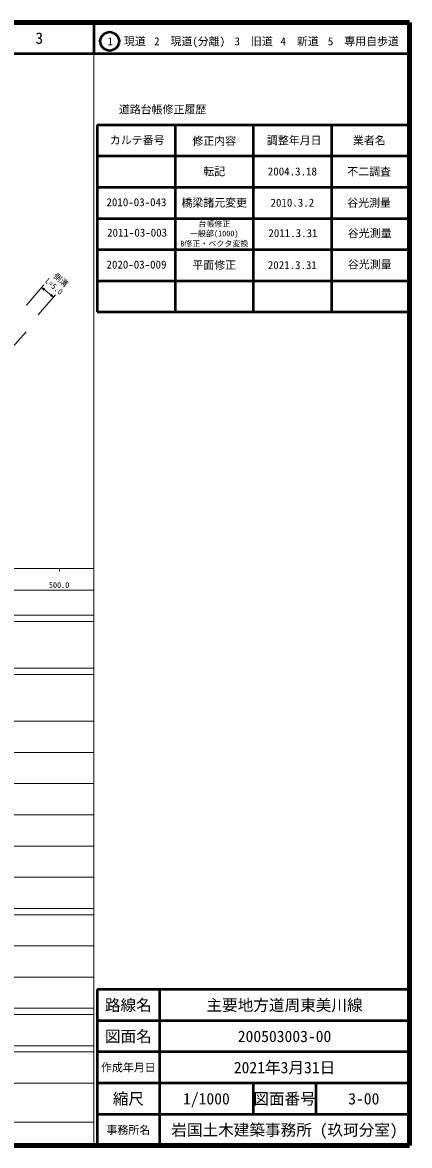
# Model space of a CAD drawing. Units: millimetres, scale not verified. Extents: x 40000 to 680000, y 20000 to 380000.
# Drawn here: x 556129 to 680000, y 20000 to 380000 of the extents above; entities that cross this region are included whole.
import ezdxf
from ezdxf.enums import TextEntityAlignment as Align

# ---------------------------------------------------------------- set-up
doc = ezdxf.new("R2010")
doc.units = ezdxf.units.MM
doc.header["$LTSCALE"] = 1000
doc.linetypes.add('CHAIN', pattern=[18.5, 12, -1.5, 3.5, -1.5])
for name, color, linetype, lineweight in [('M-BMK', 2, 'CHAIN', 13), ('M-STR-HTXT', 7, 'Continuous', 13), ('M-TTL', 2, 'Continuous', 140), ('M-TTL-BAND', 7, 'Continuous', 13), ('M-TTL-FRAM', 2, 'Continuous', 50), ('M-TTL-LINE', 7, 'Continuous', 50)]:
    doc.layers.add(name, color=color, linetype=linetype, lineweight=lineweight)
doc.layers.add('M-TTL-TXT', color=7, linetype='Continuous')
doc.styles.add('ＭＳ ゴシック', font='')
doc.styles.get('ＭＳ ゴシック').set_extended_font_data('MS Gothic')

msp = doc.modelspace()

# ---------------------------------------------------------------- linework, layer by layer
at = {"layer": 'M-BMK'}
msp.add_line((539590, 261148), (557332, 280863), dxfattribs=at)
at = {"layer": 'M-STR-HTXT'}
for p, q in [((557448, 289416), (562955, 295853)), ((566659, 292685), (561152, 286247)), ((562305, 295093), (566009, 291925)), ((562305, 295093), (563247, 294656)), ((562883, 294231), (562305, 295093)), ((562517, 294911), (563164, 294621)), ((562904, 294317), (562517, 294911)), ((562639, 294807), (563082, 294587)), ((562926, 294404), (562639, 294807)), ((562821, 294651), (562999, 294552)), ((562947, 294491), (562821, 294651)), ((563247, 294656), (562883, 294231)), ((563164, 294621), (562904, 294317)), ((563082, 294587), (562926, 294404)), ((562999, 294552), (562947, 294491)), ((565067, 292362), (565431, 292787)), ((566009, 291925), (565067, 292362)), ((565150, 292397), (565410, 292701)), ((565796, 292107), (565150, 292397)), ((565232, 292431), (565388, 292614)), ((565675, 292211), (565232, 292431)), ((565314, 292466), (565366, 292527)), ((565492, 292367), (565314, 292466)), ((565366, 292527), (565492, 292367)), ((565388, 292614), (565675, 292211)), ((565410, 292701), (565796, 292107)), ((565431, 292787), (566009, 291925))]:
    msp.add_line(p, q, dxfattribs=at)
at = {"layer": 'M-TTL'}
for p, q in [((680000, 380000), (40000, 380000)), ((680000, 20000), (680000, 380000)), ((40000, 20000), (680000, 20000))]:
    msp.add_line(p, q, dxfattribs=at)
at = {"layer": 'M-TTL-BAND'}
for p, q in [((579000, 20000), (579000, 370000)), ((40000, 205000), (579000, 205000)), ((568000, 205000), (568000, 204000)), ((69000, 198000), (579000, 198000)), ((40000, 190000), (579000, 190000)), ((40000, 188000), (579000, 188000)), ((40000, 173000), (579000, 173000)), ((40000, 171000), (579000, 171000)), ((40000, 156000), (579000, 156000)), ((46000, 146000), (579000, 146000)), ((52000, 136000), (579000, 136000)), ((46000, 126000), (579000, 126000)), ((52000, 116000), (579000, 116000)), ((46000, 106000), (579000, 106000)), ((40000, 96000), (579000, 96000)), ((40000, 94000), (579000, 94000)), ((49000, 84000), (579000, 84000)), ((40000, 74000), (579000, 74000)), ((40000, 64000), (579000, 64000)), ((40000, 62000), (579000, 62000)), ((40000, 52000), (579000, 52000)), ((40000, 50000), (579000, 50000)), ((40000, 40000), (579000, 40000)), ((68000, 27500), (579000, 27500))]:
    msp.add_line(p, q, dxfattribs=at)
at = {"layer": 'M-TTL-FRAM'}
for p, q in [((580000, 347197), (580000, 287197)), ((580000, 347197), (680000, 347197)), ((580000, 287197), (680000, 287197)), ((680000, 70000), (580000, 70000)), ((580000, 70000), (580000, 20000))]:
    msp.add_line(p, q, dxfattribs=at)
at = {"layer": 'M-TTL-LINE'}
for p, q in [((579000, 380000), (579000, 370000)), ((40000, 370000), (680000, 370000)), ((605000, 347197), (605000, 287197)), ((630000, 347197), (630000, 287197)), ((655000, 347197), (655000, 287197)), ((580000, 337197), (680000, 337197)), ((580000, 327197), (680000, 327197)), ((580000, 317197), (680000, 317197)), ((580000, 307197), (680000, 307197)), ((580000, 297197), (680000, 297197)), ((600000, 70000), (600000, 20000)), ((680000, 60000), (580000, 60000)), ((680000, 50000), (580000, 50000)), ((680000, 40000), (580000, 40000)), ((630000, 40000), (630000, 30000)), ((650000, 40000), (650000, 30000)), ((680000, 30000), (580000, 30000))]:
    msp.add_line(p, q, dxfattribs=at)
msp.add_circle((584031, 373958), 3000, dxfattribs=at)

# ---------------------------------------------------------------- texts
at = {"layer": 'M-STR-HTXT', "style": 'ＭＳ ゴシック'}
for s, rotation, p in [('側溝', 319.8, (565510, 298015)), ('L=5.0', 318.8, (562799, 296459))]:
    msp.add_text(s, height=1833, rotation=rotation, dxfattribs=at).set_placement(p, align=Align.BOTTOM_LEFT)
at = {"layer": 'M-TTL-BAND', "style": 'ＭＳ ゴシック'}
msp.add_text('500.0', height=1833, dxfattribs=at).set_placement((567844, 198195), align=Align.BOTTOM_CENTER)
at = {"layer": 'M-TTL-TXT', "style": 'ＭＳ ゴシック'}
for s, height, p in [('3', 3666, (561497, 375000)), ('1\u3000現道', 2566, (589448, 373958)), ('2\u3000現道(分離)', 2566, (609619, 373958)), ('3\u3000旧道', 2566, (630121, 373958)), ('4\u3000新道', 2566, (644824, 373958)), ('5\u3000専用自歩道', 2566, (665228, 373958)), ('道路台帳修正履歴', 2566, (600968, 352113)), ('カルテ番号', 2566, (592839, 342277)), ('修正内容', 2566, (617509, 342023)), ('調整年月日', 2566, (643089, 342197)), ('業者名', 2566, (667134, 342197)), ('転記', 2566, (617500, 332245)), ('2004.3.18', 2566, (642500, 332245)), ('不二調査', 2566, (667077, 332189)), ('2010-03-043', 2566, (592613, 322380)), ('橋梁諸元変更', 2566, (617500, 322228)), ('2010.3.2', 2566, (642500, 322228)), ('谷光測量', 2566, (667077, 322171)), ('2011-03-003', 2566, (592805, 312630)), ('一般部(1000)', 1833, (617493, 312345)), ('台帳修正', 1833, (617545, 315411)), ('2011.3.31', 2566, (642692, 312477)), ('谷光測量', 2566, (667269, 312420)), ('B修正・ベクタ変換', 1833, (617545, 309104)), ('2020-03-009', 2566, (592613, 302380)), ('平面修正', 2566, (617500, 302228)), ('2021.3.31', 2566, (642500, 302228)), ('谷光測量', 2566, (667269, 302420)), ('路線名', 3666, (590000, 65000)), ('路線名', 3666, (590000, 65000)), ('主要地方道周東美川線', 3666, (640000, 65000)), ('図面名', 3666, (590000, 55000)), ('図面名', 3666, (590000, 55000)), ('200503003-00', 3666, (640000, 55000)), ('2021年3月31日', 3666, (640000, 45000)), ('作成年月日', 2566, (590000, 45000)), ('作成年月日', 2566, (590000, 45000)), ('縮尺', 3666, (590000, 35000)), ('縮尺', 3666, (590000, 35000)), ('1/1000', 3666, (615000, 35000)), ('図面番号', 3666, (640000, 35000)), ('図面番号', 3666, (640000, 35000)), (' 3-00', 3666, (664125, 35000)), ('事務所名', 2566, (590000, 25000)), ('事務所名', 2566, (590000, 25000)), ('岩国土木建築事務所 (玖珂分室)', 3666, (640000, 25000))]:
    msp.add_text(s, height=height, dxfattribs=at).set_placement(p, align=Align.MIDDLE_CENTER)

doc.saveas('drawing.dxf')
